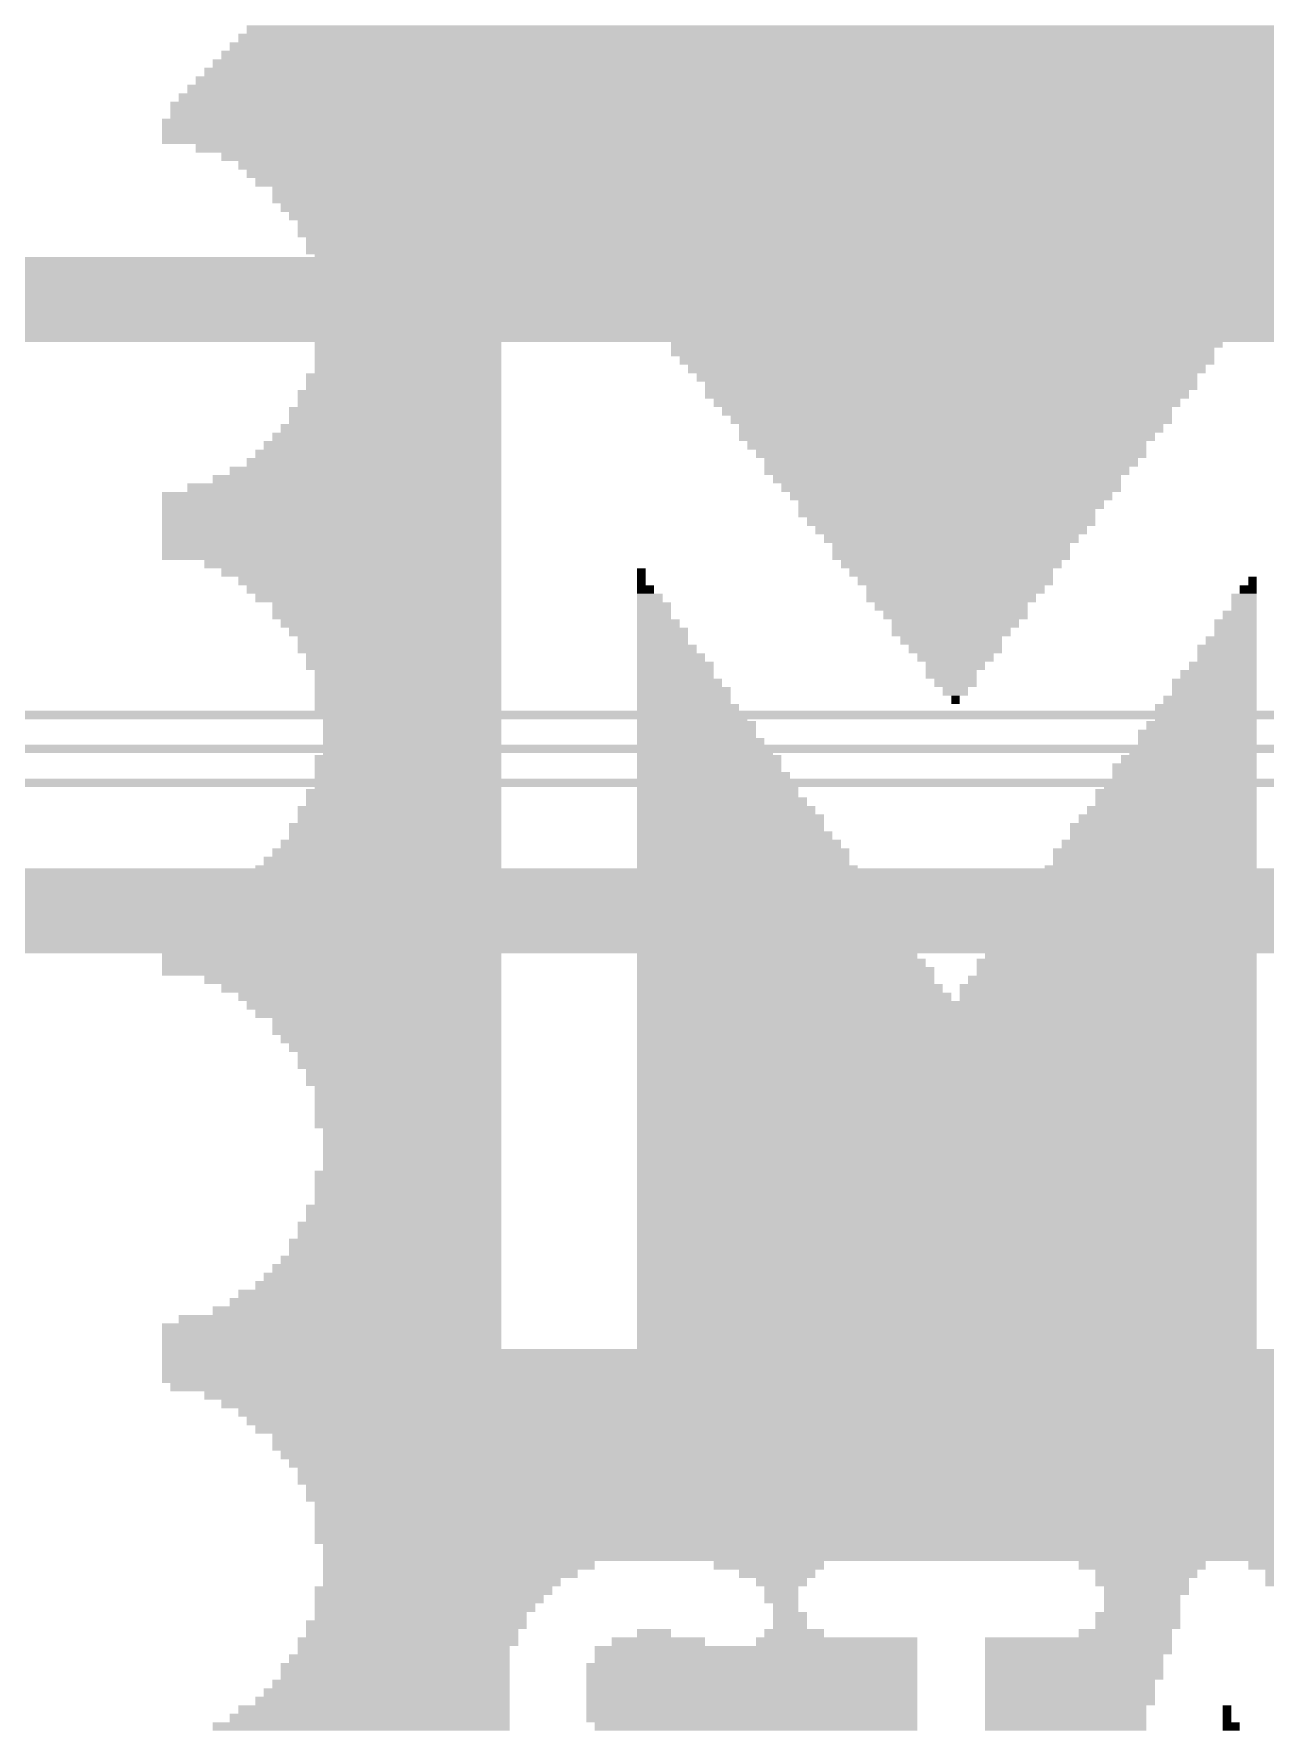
# Model space of a CAD drawing. Header units: millimetres. Extents: x -20.3 to 71.3, y -20.5 to 20.3.
# Drawn here: x 26.63 to 30.31, y 9.1 to 14.16 of the extents above; entities that cross this region are included whole.
import ezdxf

# ---------------------------------------------------------------- set-up
doc = ezdxf.new("R2010")
doc.units = ezdxf.units.MM
doc.layers.add('Top Layer', color=7, linetype='Continuous', true_color=0xff0000)
doc.layers.add('Top Silkscreen Layer', color=7, linetype='Continuous', true_color=0xffcc00)

msp = doc.modelspace()

# ---------------------------------------------------------------- linework, layer by layer
at = {"layer": 'Top Layer'}
for points, const_width in [([(47.1593, 13.361), (21.616, 13.361)], 0.254), ([(40.3599, 12.016), (24.8659, 12.016)], 0.0254), ([(24.8659, 11.5309), (46.0592, 11.5309)], 0.254)]:
    msp.add_lwpolyline(points, dxfattribs=dict(at, const_width=const_width))
at = {"layer": 'Top Layer', "const_width": 0.0254}
msp.add_lwpolyline([(24.8659, 11.9144, -1), (24.8659, 12.1176), (40.3599, 12.1176, -1), (40.3599, 11.9144)], format="xyb", close=True, dxfattribs=at)
at = {"layer": 'Top Silkscreen Layer', "const_width": 0.0254}
for points in [[(27.2395, 14.144), (33.8181, 14.144)], [(27.2395, 14.144), (33.8181, 14.144)], [(27.2649, 14.1694), (33.7927, 14.1694)], [(27.2649, 14.1694), (33.7927, 14.1694)], [(27.1887, 14.0932), (33.8689, 14.0932)], [(27.1887, 14.0932), (33.8689, 14.0932)], [(27.2141, 14.1186), (33.8435, 14.1186)], [(27.2141, 14.1186), (33.8435, 14.1186)], [(27.1379, 14.0424), (33.9197, 14.0424)], [(27.1379, 14.0424), (33.9197, 14.0424)], [(27.1633, 14.0678), (33.8943, 14.0678)], [(27.1633, 14.0678), (33.8943, 14.0678)], [(27.0871, 13.9916), (33.9705, 13.9916)], [(27.0871, 13.9916), (33.9705, 13.9916)], [(27.1125, 14.017), (33.9451, 14.017)], [(27.1125, 14.017), (33.9451, 14.017)], [(27.0363, 13.9408), (34.0213, 13.9408)], [(27.0363, 13.9408), (34.0213, 13.9408)], [(27.0617, 13.9662), (33.9959, 13.9662)], [(27.0617, 13.9662), (33.9959, 13.9662)], [(27.0109, 13.89), (34.0467, 13.89)], [(27.0109, 13.89), (34.0467, 13.89)], [(27.0363, 13.9154), (34.0213, 13.9154)], [(27.0363, 13.9154), (34.0213, 13.9154)], [(27.0109, 13.8646), (34.0467, 13.8646)], [(27.0109, 13.8646), (34.0467, 13.8646)], [(27.0109, 13.8392), (34.0467, 13.8392)], [(27.0109, 13.8392), (34.0467, 13.8392)], [(27.1125, 13.8138), (33.9451, 13.8138)], [(27.1125, 13.8138), (33.9451, 13.8138)], [(27.1887, 13.7884), (33.8689, 13.7884)], [(27.1887, 13.7884), (33.8689, 13.7884)], [(27.2395, 13.763), (33.8181, 13.763)], [(27.2395, 13.763), (33.8181, 13.763)], [(27.2649, 13.7376), (33.7927, 13.7376)], [(27.2649, 13.7376), (33.7927, 13.7376)], [(27.2903, 13.7122), (33.7673, 13.7122)], [(27.2903, 13.7122), (33.7673, 13.7122)], [(27.3411, 13.6868), (33.7165, 13.6868)], [(27.3411, 13.6868), (33.7165, 13.6868)], [(27.3411, 13.6614), (33.7165, 13.6614)], [(27.3411, 13.6614), (33.7165, 13.6614)], [(27.3665, 13.636), (33.6911, 13.636)], [(27.3665, 13.636), (33.6911, 13.636)], [(27.3919, 13.6106), (33.6657, 13.6106)], [(27.3919, 13.6106), (33.6657, 13.6106)], [(27.4173, 13.5852), (33.6403, 13.5852)], [(27.4173, 13.5852), (33.6403, 13.5852)], [(27.4173, 13.5598), (33.6403, 13.5598)], [(27.4173, 13.5598), (33.6403, 13.5598)], [(27.4427, 13.5344), (33.6149, 13.5344)], [(27.4427, 13.5344), (33.6149, 13.5344)], [(27.4427, 13.509), (33.6149, 13.509)], [(27.4427, 13.509), (33.6149, 13.509)], [(27.4681, 13.4836), (33.5895, 13.4836)], [(27.4681, 13.4836), (33.5895, 13.4836)], [(27.4681, 13.4582), (33.5895, 13.4582)], [(27.4681, 13.4582), (33.5895, 13.4582)], [(27.4681, 13.4328), (33.5895, 13.4328)], [(27.4681, 13.4328), (33.5895, 13.4328)], [(27.4681, 13.4074), (33.5895, 13.4074)], [(27.4681, 13.4074), (33.5895, 13.4074)], [(27.4681, 13.382), (33.5895, 13.382)], [(27.4681, 13.382), (33.5895, 13.382)], [(27.4935, 13.3566), (28.0269, 13.3566)], [(27.4935, 13.3566), (28.0269, 13.3566)], [(28.4333, 13.3566), (30.2875, 13.3566)], [(28.4333, 13.3566), (30.2875, 13.3566)], [(27.4935, 13.3312), (28.0269, 13.3312)], [(27.4935, 13.3312), (28.0269, 13.3312)], [(27.4935, 13.3058), (28.0269, 13.3058)], [(27.4935, 13.3058), (28.0269, 13.3058)], [(28.4333, 13.3312), (30.2621, 13.3312)], [(28.4333, 13.3312), (30.2621, 13.3312)], [(28.4587, 13.3058), (30.2367, 13.3058)], [(28.4587, 13.3058), (30.2367, 13.3058)], [(27.4935, 13.2804), (28.0269, 13.2804)], [(27.4935, 13.2804), (28.0269, 13.2804)], [(27.4935, 13.255), (28.0269, 13.255)], [(27.4935, 13.255), (28.0269, 13.255)], [(28.4841, 13.2804), (30.2367, 13.2804)], [(28.4841, 13.2804), (30.2367, 13.2804)], [(28.5095, 13.255), (30.2113, 13.255)], [(28.5095, 13.255), (30.2113, 13.255)], [(27.4681, 13.2296), (28.0269, 13.2296)], [(27.4681, 13.2296), (28.0269, 13.2296)], [(27.4681, 13.2042), (28.0269, 13.2042)], [(27.4681, 13.2042), (28.0269, 13.2042)], [(28.5349, 13.2296), (30.1859, 13.2296)], [(28.5349, 13.2296), (30.1859, 13.2296)], [(28.5349, 13.2042), (30.1605, 13.2042)], [(28.5349, 13.2042), (30.1605, 13.2042)], [(27.4681, 13.1788), (28.0269, 13.1788)], [(27.4681, 13.1788), (28.0269, 13.1788)], [(27.4681, 13.1534), (28.0269, 13.1534)], [(27.4681, 13.1534), (28.0269, 13.1534)], [(28.5603, 13.1788), (30.1605, 13.1788)], [(28.5603, 13.1788), (30.1605, 13.1788)], [(28.5857, 13.1534), (30.1351, 13.1534)], [(28.5857, 13.1534), (30.1351, 13.1534)], [(27.4427, 13.128), (28.0269, 13.128)], [(27.4427, 13.128), (28.0269, 13.128)], [(27.4427, 13.1026), (28.0269, 13.1026)], [(27.4427, 13.1026), (28.0269, 13.1026)], [(28.6111, 13.128), (30.1097, 13.128)], [(28.6111, 13.128), (30.1097, 13.128)], [(28.6365, 13.1026), (30.1097, 13.1026)], [(28.6365, 13.1026), (30.1097, 13.1026)], [(27.4173, 13.0772), (28.0269, 13.0772)], [(27.4173, 13.0772), (28.0269, 13.0772)], [(27.4173, 13.0518), (28.0269, 13.0518)], [(27.4173, 13.0518), (28.0269, 13.0518)], [(28.6365, 13.0772), (30.0843, 13.0772)], [(28.6365, 13.0772), (30.0843, 13.0772)], [(28.6619, 13.0518), (30.0589, 13.0518)], [(28.6619, 13.0518), (30.0589, 13.0518)], [(27.3919, 13.0264), (28.0269, 13.0264)], [(27.3919, 13.0264), (28.0269, 13.0264)], [(27.3919, 13.001), (28.0269, 13.001)], [(27.3919, 13.001), (28.0269, 13.001)], [(28.6873, 13.0264), (30.0335, 13.0264)], [(28.6873, 13.0264), (30.0335, 13.0264)], [(28.7127, 13.001), (30.0335, 13.001)], [(28.7127, 13.001), (30.0335, 13.001)], [(27.3411, 12.9502), (28.0269, 12.9502)], [(27.3411, 12.9502), (28.0269, 12.9502)], [(27.3665, 12.9756), (28.0269, 12.9756)], [(27.3665, 12.9756), (28.0269, 12.9756)], [(28.7381, 12.9756), (30.0081, 12.9756)], [(28.7381, 12.9756), (30.0081, 12.9756)], [(28.7381, 12.9502), (29.9827, 12.9502)], [(28.7381, 12.9502), (29.9827, 12.9502)], [(27.2903, 12.8994), (28.0269, 12.8994)], [(27.2903, 12.8994), (28.0269, 12.8994)], [(27.3157, 12.9248), (28.0269, 12.9248)], [(27.3157, 12.9248), (28.0269, 12.9248)], [(28.7635, 12.9248), (29.9573, 12.9248)], [(28.7635, 12.9248), (29.9573, 12.9248)], [(28.7889, 12.8994), (29.9573, 12.8994)], [(28.7889, 12.8994), (29.9573, 12.8994)], [(27.2141, 12.8486), (28.0269, 12.8486)], [(27.2141, 12.8486), (28.0269, 12.8486)], [(27.2649, 12.874), (28.0269, 12.874)], [(27.2649, 12.874), (28.0269, 12.874)], [(28.8143, 12.874), (29.9319, 12.874)], [(28.8143, 12.874), (29.9319, 12.874)], [(28.8143, 12.8486), (29.9065, 12.8486)], [(28.8143, 12.8486), (29.9065, 12.8486)], [(27.0871, 12.7978), (28.0269, 12.7978)], [(27.0871, 12.7978), (28.0269, 12.7978)], [(27.1633, 12.8232), (28.0269, 12.8232)], [(27.1633, 12.8232), (28.0269, 12.8232)], [(28.8397, 12.8232), (29.8811, 12.8232)], [(28.8397, 12.8232), (29.8811, 12.8232)], [(28.8651, 12.7978), (29.8811, 12.7978)], [(28.8651, 12.7978), (29.8811, 12.7978)], [(27.0109, 12.7724), (28.0269, 12.7724)], [(27.0109, 12.7724), (28.0269, 12.7724)], [(27.0109, 12.747), (28.0269, 12.747)], [(27.0109, 12.747), (28.0269, 12.747)], [(28.8905, 12.7724), (29.8557, 12.7724)], [(28.8905, 12.7724), (29.8557, 12.7724)], [(28.9159, 12.747), (29.8303, 12.747)], [(28.9159, 12.747), (29.8303, 12.747)], [(27.0109, 12.7216), (28.0269, 12.7216)], [(27.0109, 12.7216), (28.0269, 12.7216)], [(27.0109, 12.6962), (28.0269, 12.6962)], [(27.0109, 12.6962), (28.0269, 12.6962)], [(28.9159, 12.7216), (29.8049, 12.7216)], [(28.9159, 12.7216), (29.8049, 12.7216)], [(28.9413, 12.6962), (29.8049, 12.6962)], [(28.9413, 12.6962), (29.8049, 12.6962)], [(27.0109, 12.6708), (28.0269, 12.6708)], [(27.0109, 12.6708), (28.0269, 12.6708)], [(27.0109, 12.6454), (28.0269, 12.6454)], [(27.0109, 12.6454), (28.0269, 12.6454)], [(28.9667, 12.6708), (29.7795, 12.6708)], [(28.9667, 12.6708), (29.7795, 12.6708)], [(28.9921, 12.6454), (29.7541, 12.6454)], [(28.9921, 12.6454), (29.7541, 12.6454)], [(27.0109, 12.62), (28.0269, 12.62)], [(27.0109, 12.62), (28.0269, 12.62)], [(27.0109, 12.5946), (28.0269, 12.5946)], [(27.0109, 12.5946), (28.0269, 12.5946)], [(29.0175, 12.62), (29.7287, 12.62)], [(29.0175, 12.62), (29.7287, 12.62)], [(29.0175, 12.5946), (29.7287, 12.5946)], [(29.0175, 12.5946), (29.7287, 12.5946)], [(27.1379, 12.5692), (28.0269, 12.5692)], [(27.1379, 12.5692), (28.0269, 12.5692)], [(27.1887, 12.5438), (28.0269, 12.5438)], [(27.1887, 12.5438), (28.0269, 12.5438)], [(28.4333, 12.5438), (28.4587, 12.5438)], [(28.4333, 12.5438), (28.4587, 12.5438)], [(29.0429, 12.5692), (29.7033, 12.5692)], [(29.0429, 12.5692), (29.7033, 12.5692)], [(29.0683, 12.5438), (29.6779, 12.5438)], [(29.0683, 12.5438), (29.6779, 12.5438)], [(27.2395, 12.5184), (28.0269, 12.5184)], [(27.2395, 12.5184), (28.0269, 12.5184)], [(27.2649, 12.493), (28.0269, 12.493)], [(27.2649, 12.493), (28.0269, 12.493)], [(28.4333, 12.5184), (28.4587, 12.5184)], [(28.4333, 12.5184), (28.4587, 12.5184)], [(28.4333, 12.493), (28.4841, 12.493)], [(28.4333, 12.493), (28.4841, 12.493)], [(29.0937, 12.5184), (29.6779, 12.5184)], [(29.0937, 12.5184), (29.6779, 12.5184)], [(29.1191, 12.493), (29.6525, 12.493)], [(29.1191, 12.493), (29.6525, 12.493)], [(30.2367, 12.493), (30.2875, 12.493)], [(30.2367, 12.493), (30.2875, 12.493)], [(30.2621, 12.5184), (30.2875, 12.5184)], [(30.2621, 12.5184), (30.2875, 12.5184)], [(27.2903, 12.4676), (28.0269, 12.4676)], [(27.2903, 12.4676), (28.0269, 12.4676)], [(27.3411, 12.4422), (28.0269, 12.4422)], [(27.3411, 12.4422), (28.0269, 12.4422)], [(28.4333, 12.4676), (28.5095, 12.4676)], [(28.4333, 12.4676), (28.5095, 12.4676)], [(28.4333, 12.4422), (28.5349, 12.4422)], [(28.4333, 12.4422), (28.5349, 12.4422)], [(29.1191, 12.4676), (29.6271, 12.4676)], [(29.1191, 12.4676), (29.6271, 12.4676)], [(29.1445, 12.4422), (29.6017, 12.4422)], [(29.1445, 12.4422), (29.6017, 12.4422)], [(30.2113, 12.4676), (30.2875, 12.4676)], [(30.2113, 12.4676), (30.2875, 12.4676)], [(30.2113, 12.4422), (30.2875, 12.4422)], [(30.2113, 12.4422), (30.2875, 12.4422)], [(27.3411, 12.4168), (28.0269, 12.4168)], [(27.3411, 12.4168), (28.0269, 12.4168)], [(27.3665, 12.3914), (28.0269, 12.3914)], [(27.3665, 12.3914), (28.0269, 12.3914)], [(28.4333, 12.4168), (28.5349, 12.4168)], [(28.4333, 12.4168), (28.5349, 12.4168)], [(28.4333, 12.3914), (28.5603, 12.3914)], [(28.4333, 12.3914), (28.5603, 12.3914)], [(29.1699, 12.4168), (29.6017, 12.4168)], [(29.1699, 12.4168), (29.6017, 12.4168)], [(29.1953, 12.3914), (29.5763, 12.3914)], [(29.1953, 12.3914), (29.5763, 12.3914)], [(30.1605, 12.3914), (30.2875, 12.3914)], [(30.1605, 12.3914), (30.2875, 12.3914)], [(30.1859, 12.4168), (30.2875, 12.4168)], [(30.1859, 12.4168), (30.2875, 12.4168)], [(27.3919, 12.366), (28.0269, 12.366)], [(27.3919, 12.366), (28.0269, 12.366)], [(27.4173, 12.3406), (28.0269, 12.3406)], [(27.4173, 12.3406), (28.0269, 12.3406)], [(28.4333, 12.366), (28.5857, 12.366)], [(28.4333, 12.366), (28.5857, 12.366)], [(28.4333, 12.3406), (28.5857, 12.3406)], [(28.4333, 12.3406), (28.5857, 12.3406)], [(29.1953, 12.366), (29.5509, 12.366)], [(29.1953, 12.366), (29.5509, 12.366)], [(29.2207, 12.3406), (29.5255, 12.3406)], [(29.2207, 12.3406), (29.5255, 12.3406)], [(30.1351, 12.3406), (30.2875, 12.3406)], [(30.1351, 12.3406), (30.2875, 12.3406)], [(30.1605, 12.366), (30.2875, 12.366)], [(30.1605, 12.366), (30.2875, 12.366)], [(27.4173, 12.3152), (28.0269, 12.3152)], [(27.4173, 12.3152), (28.0269, 12.3152)], [(27.4427, 12.2898), (28.0269, 12.2898)], [(27.4427, 12.2898), (28.0269, 12.2898)], [(28.4333, 12.3152), (28.6111, 12.3152)], [(28.4333, 12.3152), (28.6111, 12.3152)], [(28.4333, 12.2898), (28.6365, 12.2898)], [(28.4333, 12.2898), (28.6365, 12.2898)], [(29.2461, 12.3152), (29.5255, 12.3152)], [(29.2461, 12.3152), (29.5255, 12.3152)], [(29.2715, 12.2898), (29.5001, 12.2898)], [(29.2715, 12.2898), (29.5001, 12.2898)], [(30.1097, 12.3152), (30.2875, 12.3152)], [(30.1097, 12.3152), (30.2875, 12.3152)], [(30.1097, 12.2898), (30.2875, 12.2898)], [(30.1097, 12.2898), (30.2875, 12.2898)], [(27.4427, 12.2644), (28.0269, 12.2644)], [(27.4427, 12.2644), (28.0269, 12.2644)], [(27.4681, 12.239), (28.0269, 12.239)], [(27.4681, 12.239), (28.0269, 12.239)], [(28.4333, 12.2644), (28.6619, 12.2644)], [(28.4333, 12.2644), (28.6619, 12.2644)], [(28.4333, 12.239), (28.6619, 12.239)], [(28.4333, 12.239), (28.6619, 12.239)], [(29.2969, 12.2644), (29.4747, 12.2644)], [(29.2969, 12.2644), (29.4747, 12.2644)], [(29.2969, 12.239), (29.4493, 12.239)], [(29.2969, 12.239), (29.4493, 12.239)], [(30.0589, 12.239), (30.2875, 12.239)], [(30.0589, 12.239), (30.2875, 12.239)], [(30.0843, 12.2644), (30.2875, 12.2644)], [(30.0843, 12.2644), (30.2875, 12.2644)], [(27.4681, 12.2136), (28.0269, 12.2136)], [(27.4681, 12.2136), (28.0269, 12.2136)], [(27.4681, 12.1882), (28.0269, 12.1882)], [(27.4681, 12.1882), (28.0269, 12.1882)], [(28.4333, 12.2136), (28.6873, 12.2136)], [(28.4333, 12.2136), (28.6873, 12.2136)], [(28.4333, 12.1882), (28.7127, 12.1882)], [(28.4333, 12.1882), (28.7127, 12.1882)], [(29.3223, 12.2136), (29.4493, 12.2136)], [(29.3223, 12.2136), (29.4493, 12.2136)], [(29.3477, 12.1882), (29.4239, 12.1882)], [(29.3477, 12.1882), (29.4239, 12.1882)], [(30.0335, 12.2136), (30.2875, 12.2136)], [(30.0335, 12.2136), (30.2875, 12.2136)], [(30.0335, 12.1882), (30.2875, 12.1882)], [(30.0335, 12.1882), (30.2875, 12.1882)], [(27.4681, 12.1628), (28.0269, 12.1628)], [(27.4681, 12.1628), (28.0269, 12.1628)], [(27.4681, 12.1374), (28.0269, 12.1374)], [(27.4681, 12.1374), (28.0269, 12.1374)], [(28.4333, 12.1628), (28.7127, 12.1628)], [(28.4333, 12.1628), (28.7127, 12.1628)], [(28.4333, 12.1374), (28.7381, 12.1374)], [(28.4333, 12.1374), (28.7381, 12.1374)], [(29.3731, 12.1628), (29.3985, 12.1628)], [(29.3731, 12.1628), (29.3985, 12.1628)], [(29.9827, 12.1374), (30.2875, 12.1374)], [(29.9827, 12.1374), (30.2875, 12.1374)], [(30.0081, 12.1628), (30.2875, 12.1628)], [(30.0081, 12.1628), (30.2875, 12.1628)], [(27.4935, 12.112), (28.0269, 12.112)], [(27.4935, 12.112), (28.0269, 12.112)], [(27.4935, 12.0866), (28.0269, 12.0866)], [(27.4935, 12.0866), (28.0269, 12.0866)], [(28.4333, 12.112), (28.7635, 12.112)], [(28.4333, 12.112), (28.7635, 12.112)], [(28.4333, 12.0866), (28.7889, 12.0866)], [(28.4333, 12.0866), (28.7889, 12.0866)], [(29.9573, 12.0866), (30.2875, 12.0866)], [(29.9573, 12.0866), (30.2875, 12.0866)], [(29.9827, 12.112), (30.2875, 12.112)], [(29.9827, 12.112), (30.2875, 12.112)], [(27.4935, 12.0612), (28.0269, 12.0612)], [(27.4935, 12.0612), (28.0269, 12.0612)], [(27.4935, 12.0358), (28.0269, 12.0358)], [(27.4935, 12.0358), (28.0269, 12.0358)], [(28.4333, 12.0612), (28.7889, 12.0612)], [(28.4333, 12.0612), (28.7889, 12.0612)], [(28.4333, 12.0358), (28.8143, 12.0358)], [(28.4333, 12.0358), (28.8143, 12.0358)], [(29.9319, 12.0612), (30.2875, 12.0612)], [(29.9319, 12.0612), (30.2875, 12.0612)], [(29.9319, 12.0358), (30.2875, 12.0358)], [(29.9319, 12.0358), (30.2875, 12.0358)], [(27.4681, 11.985), (28.0269, 11.985)], [(27.4681, 11.985), (28.0269, 11.985)], [(27.4935, 12.0104), (28.0269, 12.0104)], [(27.4935, 12.0104), (28.0269, 12.0104)], [(28.4333, 12.0104), (28.8397, 12.0104)], [(28.4333, 12.0104), (28.8397, 12.0104)], [(28.4333, 11.985), (28.8651, 11.985)], [(28.4333, 11.985), (28.8651, 11.985)], [(29.8811, 11.985), (30.2875, 11.985)], [(29.8811, 11.985), (30.2875, 11.985)], [(29.9065, 12.0104), (30.2875, 12.0104)], [(29.9065, 12.0104), (30.2875, 12.0104)], [(27.4681, 11.9596), (28.0269, 11.9596)], [(27.4681, 11.9596), (28.0269, 11.9596)], [(27.4681, 11.9342), (28.0269, 11.9342)], [(27.4681, 11.9342), (28.0269, 11.9342)], [(28.4333, 11.9596), (28.8651, 11.9596)], [(28.4333, 11.9596), (28.8651, 11.9596)], [(28.4333, 11.9342), (28.8905, 11.9342)], [(28.4333, 11.9342), (28.8905, 11.9342)], [(29.8557, 11.9596), (30.2875, 11.9596)], [(29.8557, 11.9596), (30.2875, 11.9596)], [(29.8557, 11.9342), (30.2875, 11.9342)], [(29.8557, 11.9342), (30.2875, 11.9342)], [(27.4427, 11.8834), (28.0269, 11.8834)], [(27.4427, 11.8834), (28.0269, 11.8834)], [(27.4681, 11.9088), (28.0269, 11.9088)], [(27.4681, 11.9088), (28.0269, 11.9088)], [(28.4333, 11.9088), (28.9159, 11.9088)], [(28.4333, 11.9088), (28.9159, 11.9088)], [(28.4333, 11.8834), (28.9159, 11.8834)], [(28.4333, 11.8834), (28.9159, 11.8834)], [(29.8049, 11.8834), (30.2875, 11.8834)], [(29.8049, 11.8834), (30.2875, 11.8834)], [(29.8303, 11.9088), (30.2875, 11.9088)], [(29.8303, 11.9088), (30.2875, 11.9088)], [(27.4173, 11.8326), (28.0269, 11.8326)], [(27.4173, 11.8326), (28.0269, 11.8326)], [(27.4427, 11.858), (28.0269, 11.858)], [(27.4427, 11.858), (28.0269, 11.858)], [(28.4333, 11.858), (28.9413, 11.858)], [(28.4333, 11.858), (28.9413, 11.858)], [(28.4333, 11.8326), (28.9667, 11.8326)], [(28.4333, 11.8326), (28.9667, 11.8326)], [(29.7795, 11.8326), (30.2875, 11.8326)], [(29.7795, 11.8326), (30.2875, 11.8326)], [(29.8049, 11.858), (30.2875, 11.858)], [(29.8049, 11.858), (30.2875, 11.858)], [(27.3919, 11.7818), (28.0269, 11.7818)], [(27.3919, 11.7818), (28.0269, 11.7818)], [(27.4173, 11.8072), (28.0269, 11.8072)], [(27.4173, 11.8072), (28.0269, 11.8072)], [(28.4333, 11.8072), (28.9921, 11.8072)], [(28.4333, 11.8072), (28.9921, 11.8072)], [(28.4333, 11.7818), (28.9921, 11.7818)], [(28.4333, 11.7818), (28.9921, 11.7818)], [(29.7287, 11.7818), (30.2875, 11.7818)], [(29.7287, 11.7818), (30.2875, 11.7818)], [(29.7541, 11.8072), (30.2875, 11.8072)], [(29.7541, 11.8072), (30.2875, 11.8072)], [(27.3665, 11.731), (28.0269, 11.731)], [(27.3665, 11.731), (28.0269, 11.731)], [(27.3919, 11.7564), (28.0269, 11.7564)], [(27.3919, 11.7564), (28.0269, 11.7564)], [(28.4333, 11.7564), (29.0175, 11.7564)], [(28.4333, 11.7564), (29.0175, 11.7564)], [(28.4333, 11.731), (29.0429, 11.731)], [(28.4333, 11.731), (29.0429, 11.731)], [(29.7033, 11.731), (30.2875, 11.731)], [(29.7033, 11.731), (30.2875, 11.731)], [(29.7287, 11.7564), (30.2875, 11.7564)], [(29.7287, 11.7564), (30.2875, 11.7564)], [(27.3157, 11.6802), (28.0269, 11.6802)], [(27.3157, 11.6802), (28.0269, 11.6802)], [(27.3411, 11.7056), (28.0269, 11.7056)], [(27.3411, 11.7056), (28.0269, 11.7056)], [(28.4333, 11.7056), (29.0683, 11.7056)], [(28.4333, 11.7056), (29.0683, 11.7056)], [(28.4333, 11.6802), (29.0683, 11.6802)], [(28.4333, 11.6802), (29.0683, 11.6802)], [(29.6779, 11.7056), (30.2875, 11.7056)], [(29.6779, 11.7056), (30.2875, 11.7056)], [(29.6779, 11.6802), (30.2875, 11.6802)], [(29.6779, 11.6802), (30.2875, 11.6802)], [(27.2395, 11.6294), (28.0269, 11.6294)], [(27.2395, 11.6294), (28.0269, 11.6294)], [(27.2903, 11.6548), (28.0269, 11.6548)], [(27.2903, 11.6548), (28.0269, 11.6548)], [(28.4333, 11.6548), (29.0937, 11.6548)], [(28.4333, 11.6548), (29.0937, 11.6548)], [(28.4333, 11.6294), (29.1191, 11.6294)], [(28.4333, 11.6294), (29.1191, 11.6294)], [(29.6271, 11.6294), (30.2875, 11.6294)], [(29.6271, 11.6294), (30.2875, 11.6294)], [(29.6525, 11.6548), (30.2875, 11.6548)], [(29.6525, 11.6548), (30.2875, 11.6548)], [(27.1633, 11.5786), (28.0269, 11.5786)], [(27.1633, 11.5786), (28.0269, 11.5786)], [(27.2141, 11.604), (28.0269, 11.604)], [(27.2141, 11.604), (28.0269, 11.604)], [(28.4333, 11.604), (29.1191, 11.604)], [(28.4333, 11.604), (29.1191, 11.604)], [(28.4333, 11.5786), (29.1445, 11.5786)], [(28.4333, 11.5786), (29.1445, 11.5786)], [(29.6017, 11.5786), (30.2875, 11.5786)], [(29.6017, 11.5786), (30.2875, 11.5786)], [(29.6271, 11.604), (30.2875, 11.604)], [(29.6271, 11.604), (30.2875, 11.604)], [(27.0109, 11.5278), (28.0269, 11.5278)], [(27.0109, 11.5278), (28.0269, 11.5278)], [(27.0871, 11.5532), (28.0269, 11.5532)], [(27.0871, 11.5532), (28.0269, 11.5532)], [(28.4333, 11.5532), (29.1699, 11.5532)], [(28.4333, 11.5532), (29.1699, 11.5532)], [(28.4333, 11.5278), (29.1953, 11.5278)], [(28.4333, 11.5278), (29.1953, 11.5278)], [(29.5509, 11.5278), (30.2875, 11.5278)], [(29.5509, 11.5278), (30.2875, 11.5278)], [(29.5763, 11.5532), (30.2875, 11.5532)], [(29.5763, 11.5532), (30.2875, 11.5532)], [(27.0109, 11.5024), (28.0269, 11.5024)], [(27.0109, 11.5024), (28.0269, 11.5024)], [(27.0109, 11.477), (28.0269, 11.477)], [(27.0109, 11.477), (28.0269, 11.477)], [(28.4333, 11.5024), (29.1953, 11.5024)], [(28.4333, 11.5024), (29.1953, 11.5024)], [(28.4333, 11.477), (29.2207, 11.477)], [(28.4333, 11.477), (29.2207, 11.477)], [(29.5255, 11.477), (30.2875, 11.477)], [(29.5255, 11.477), (30.2875, 11.477)], [(29.5509, 11.5024), (30.2875, 11.5024)], [(29.5509, 11.5024), (30.2875, 11.5024)], [(27.0109, 11.4516), (28.0269, 11.4516)], [(27.0109, 11.4516), (28.0269, 11.4516)], [(27.0109, 11.4262), (28.0269, 11.4262)], [(27.0109, 11.4262), (28.0269, 11.4262)], [(28.4333, 11.4516), (29.2461, 11.4516)], [(28.4333, 11.4516), (29.2461, 11.4516)], [(28.4333, 11.4262), (29.2715, 11.4262)], [(28.4333, 11.4262), (29.2715, 11.4262)], [(29.5001, 11.4516), (30.2875, 11.4516)], [(29.5001, 11.4516), (30.2875, 11.4516)], [(29.5001, 11.4262), (30.2875, 11.4262)], [(29.5001, 11.4262), (30.2875, 11.4262)], [(27.0109, 11.4008), (28.0269, 11.4008)], [(27.0109, 11.4008), (28.0269, 11.4008)], [(27.0109, 11.3754), (28.0269, 11.3754)], [(27.0109, 11.3754), (28.0269, 11.3754)], [(28.4333, 11.4008), (29.2715, 11.4008)], [(28.4333, 11.4008), (29.2715, 11.4008)], [(28.4333, 11.3754), (29.2969, 11.3754)], [(28.4333, 11.3754), (29.2969, 11.3754)], [(29.4493, 11.3754), (30.2875, 11.3754)], [(29.4493, 11.3754), (30.2875, 11.3754)], [(29.4747, 11.4008), (30.2875, 11.4008)], [(29.4747, 11.4008), (30.2875, 11.4008)], [(27.0109, 11.35), (28.0269, 11.35)], [(27.0109, 11.35), (28.0269, 11.35)], [(27.1379, 11.3246), (28.0269, 11.3246)], [(27.1379, 11.3246), (28.0269, 11.3246)], [(28.4333, 11.35), (29.3223, 11.35)], [(28.4333, 11.35), (29.3223, 11.35)], [(28.4333, 11.3246), (29.3223, 11.3246)], [(28.4333, 11.3246), (29.3223, 11.3246)], [(29.4239, 11.3246), (30.2875, 11.3246)], [(29.4239, 11.3246), (30.2875, 11.3246)], [(29.4493, 11.35), (30.2875, 11.35)], [(29.4493, 11.35), (30.2875, 11.35)], [(27.1887, 11.2992), (28.0269, 11.2992)], [(27.1887, 11.2992), (28.0269, 11.2992)], [(27.2395, 11.2738), (28.0269, 11.2738)], [(27.2395, 11.2738), (28.0269, 11.2738)], [(28.4333, 11.2992), (29.3477, 11.2992)], [(28.4333, 11.2992), (29.3477, 11.2992)], [(28.4333, 11.2738), (29.3731, 11.2738)], [(28.4333, 11.2738), (29.3731, 11.2738)], [(29.3985, 11.2992), (30.2875, 11.2992)], [(29.3985, 11.2992), (30.2875, 11.2992)], [(29.3985, 11.2738), (30.2875, 11.2738)], [(29.3985, 11.2738), (30.2875, 11.2738)], [(27.2649, 11.2484), (28.0269, 11.2484)], [(27.2649, 11.2484), (28.0269, 11.2484)], [(27.2903, 11.223), (28.0269, 11.223)], [(27.2903, 11.223), (28.0269, 11.223)], [(28.4333, 11.2484), (30.2875, 11.2484)], [(28.4333, 11.2484), (30.2875, 11.2484)], [(28.4333, 11.223), (30.2875, 11.223)], [(28.4333, 11.223), (30.2875, 11.223)], [(27.3411, 11.1976), (28.0269, 11.1976)], [(27.3411, 11.1976), (28.0269, 11.1976)], [(27.3411, 11.1722), (28.0269, 11.1722)], [(27.3411, 11.1722), (28.0269, 11.1722)], [(28.4333, 11.1976), (30.2875, 11.1976)], [(28.4333, 11.1976), (30.2875, 11.1976)], [(28.4333, 11.1722), (30.2875, 11.1722)], [(28.4333, 11.1722), (30.2875, 11.1722)], [(27.3665, 11.1468), (28.0269, 11.1468)], [(27.3665, 11.1468), (28.0269, 11.1468)], [(27.3919, 11.1214), (28.0269, 11.1214)], [(27.3919, 11.1214), (28.0269, 11.1214)], [(28.4333, 11.1468), (30.2875, 11.1468)], [(28.4333, 11.1468), (30.2875, 11.1468)], [(28.4333, 11.1214), (30.2875, 11.1214)], [(28.4333, 11.1214), (30.2875, 11.1214)], [(27.4173, 11.096), (28.0269, 11.096)], [(27.4173, 11.096), (28.0269, 11.096)], [(27.4173, 11.0706), (28.0269, 11.0706)], [(27.4173, 11.0706), (28.0269, 11.0706)], [(28.4333, 11.096), (30.2875, 11.096)], [(28.4333, 11.096), (30.2875, 11.096)], [(28.4333, 11.0706), (30.2875, 11.0706)], [(28.4333, 11.0706), (30.2875, 11.0706)], [(27.4427, 11.0452), (28.0269, 11.0452)], [(27.4427, 11.0452), (28.0269, 11.0452)], [(27.4427, 11.0198), (28.0269, 11.0198)], [(27.4427, 11.0198), (28.0269, 11.0198)], [(28.4333, 11.0452), (30.2875, 11.0452)], [(28.4333, 11.0452), (30.2875, 11.0452)], [(28.4333, 11.0198), (30.2875, 11.0198)], [(28.4333, 11.0198), (30.2875, 11.0198)], [(27.4681, 10.9944), (28.0269, 10.9944)], [(27.4681, 10.9944), (28.0269, 10.9944)], [(27.4681, 10.969), (28.0269, 10.969)], [(27.4681, 10.969), (28.0269, 10.969)], [(28.4333, 10.9944), (30.2875, 10.9944)], [(28.4333, 10.9944), (30.2875, 10.9944)], [(28.4333, 10.969), (30.2875, 10.969)], [(28.4333, 10.969), (30.2875, 10.969)], [(27.4681, 10.9436), (28.0269, 10.9436)], [(27.4681, 10.9436), (28.0269, 10.9436)], [(27.4681, 10.9182), (28.0269, 10.9182)], [(27.4681, 10.9182), (28.0269, 10.9182)], [(28.4333, 10.9436), (30.2875, 10.9436)], [(28.4333, 10.9436), (30.2875, 10.9436)], [(28.4333, 10.9182), (30.2875, 10.9182)], [(28.4333, 10.9182), (30.2875, 10.9182)], [(27.4681, 10.8928), (28.0269, 10.8928)], [(27.4681, 10.8928), (28.0269, 10.8928)], [(27.4935, 10.8674), (28.0269, 10.8674)], [(27.4935, 10.8674), (28.0269, 10.8674)], [(28.4333, 10.8928), (30.2875, 10.8928)], [(28.4333, 10.8928), (30.2875, 10.8928)], [(28.4333, 10.8674), (30.2875, 10.8674)], [(28.4333, 10.8674), (30.2875, 10.8674)], [(27.4935, 10.842), (28.0269, 10.842)], [(27.4935, 10.842), (28.0269, 10.842)], [(27.4935, 10.8166), (28.0269, 10.8166)], [(27.4935, 10.8166), (28.0269, 10.8166)], [(28.4333, 10.842), (30.2875, 10.842)], [(28.4333, 10.842), (30.2875, 10.842)], [(28.4333, 10.8166), (30.2875, 10.8166)], [(28.4333, 10.8166), (30.2875, 10.8166)], [(27.4935, 10.7912), (28.0269, 10.7912)], [(27.4935, 10.7912), (28.0269, 10.7912)], [(27.4935, 10.7658), (28.0269, 10.7658)], [(27.4935, 10.7658), (28.0269, 10.7658)], [(28.4333, 10.7912), (30.2875, 10.7912)], [(28.4333, 10.7912), (30.2875, 10.7912)], [(28.4333, 10.7658), (30.2875, 10.7658)], [(28.4333, 10.7658), (30.2875, 10.7658)], [(27.4681, 10.7404), (28.0269, 10.7404)], [(27.4681, 10.7404), (28.0269, 10.7404)], [(27.4681, 10.715), (28.0269, 10.715)], [(27.4681, 10.715), (28.0269, 10.715)], [(28.4333, 10.7404), (30.2875, 10.7404)], [(28.4333, 10.7404), (30.2875, 10.7404)], [(28.4333, 10.715), (30.2875, 10.715)], [(28.4333, 10.715), (30.2875, 10.715)], [(27.4681, 10.6896), (28.0269, 10.6896)], [(27.4681, 10.6896), (28.0269, 10.6896)], [(27.4681, 10.6642), (28.0269, 10.6642)], [(27.4681, 10.6642), (28.0269, 10.6642)], [(28.4333, 10.6896), (30.2875, 10.6896)], [(28.4333, 10.6896), (30.2875, 10.6896)], [(28.4333, 10.6642), (30.2875, 10.6642)], [(28.4333, 10.6642), (30.2875, 10.6642)], [(27.4427, 10.6388), (28.0269, 10.6388)], [(27.4427, 10.6388), (28.0269, 10.6388)], [(27.4427, 10.6134), (28.0269, 10.6134)], [(27.4427, 10.6134), (28.0269, 10.6134)], [(28.4333, 10.6388), (30.2875, 10.6388)], [(28.4333, 10.6388), (30.2875, 10.6388)], [(28.4333, 10.6134), (30.2875, 10.6134)], [(28.4333, 10.6134), (30.2875, 10.6134)], [(27.4173, 10.588), (28.0269, 10.588)], [(27.4173, 10.588), (28.0269, 10.588)], [(27.4173, 10.5626), (28.0269, 10.5626)], [(27.4173, 10.5626), (28.0269, 10.5626)], [(28.4333, 10.588), (30.2875, 10.588)], [(28.4333, 10.588), (30.2875, 10.588)], [(28.4333, 10.5626), (30.2875, 10.5626)], [(28.4333, 10.5626), (30.2875, 10.5626)], [(27.3919, 10.5372), (28.0269, 10.5372)], [(27.3919, 10.5372), (28.0269, 10.5372)], [(27.3919, 10.5118), (28.0269, 10.5118)], [(27.3919, 10.5118), (28.0269, 10.5118)], [(28.4333, 10.5372), (30.2875, 10.5372)], [(28.4333, 10.5372), (30.2875, 10.5372)], [(28.4333, 10.5118), (30.2875, 10.5118)], [(28.4333, 10.5118), (30.2875, 10.5118)], [(27.3411, 10.461), (28.0269, 10.461)], [(27.3411, 10.461), (28.0269, 10.461)], [(27.3665, 10.4864), (28.0269, 10.4864)], [(27.3665, 10.4864), (28.0269, 10.4864)], [(28.4333, 10.4864), (30.2875, 10.4864)], [(28.4333, 10.4864), (30.2875, 10.4864)], [(28.4333, 10.461), (30.2875, 10.461)], [(28.4333, 10.461), (30.2875, 10.461)], [(27.2903, 10.4102), (28.0269, 10.4102)], [(27.2903, 10.4102), (28.0269, 10.4102)], [(27.3157, 10.4356), (28.0269, 10.4356)], [(27.3157, 10.4356), (28.0269, 10.4356)], [(28.4333, 10.4356), (30.2875, 10.4356)], [(28.4333, 10.4356), (30.2875, 10.4356)], [(28.4333, 10.4102), (30.2875, 10.4102)], [(28.4333, 10.4102), (30.2875, 10.4102)], [(27.2141, 10.3594), (28.0269, 10.3594)], [(27.2141, 10.3594), (28.0269, 10.3594)], [(27.2395, 10.3848), (28.0269, 10.3848)], [(27.2395, 10.3848), (28.0269, 10.3848)], [(28.4333, 10.3848), (30.2875, 10.3848)], [(28.4333, 10.3848), (30.2875, 10.3848)], [(28.4333, 10.3594), (30.2875, 10.3594)], [(28.4333, 10.3594), (30.2875, 10.3594)], [(27.0617, 10.3086), (28.0269, 10.3086)], [(27.0617, 10.3086), (28.0269, 10.3086)], [(27.1633, 10.334), (28.0269, 10.334)], [(27.1633, 10.334), (28.0269, 10.334)], [(28.4333, 10.334), (30.2875, 10.334)], [(28.4333, 10.334), (30.2875, 10.334)], [(28.4333, 10.3086), (30.2875, 10.3086)], [(28.4333, 10.3086), (30.2875, 10.3086)], [(27.0109, 10.2832), (28.0269, 10.2832)], [(27.0109, 10.2832), (28.0269, 10.2832)], [(27.0109, 10.2578), (28.0269, 10.2578)], [(27.0109, 10.2578), (28.0269, 10.2578)], [(28.4333, 10.2832), (30.2875, 10.2832)], [(28.4333, 10.2832), (30.2875, 10.2832)], [(28.4333, 10.2578), (30.2875, 10.2578)], [(28.4333, 10.2578), (30.2875, 10.2578)], [(27.0109, 10.2324), (28.0269, 10.2324)], [(27.0109, 10.2324), (28.0269, 10.2324)], [(27.0109, 10.207), (34.0467, 10.207)], [(27.0109, 10.207), (34.0467, 10.207)], [(28.4333, 10.2324), (30.2875, 10.2324)], [(28.4333, 10.2324), (30.2875, 10.2324)], [(27.0109, 10.1816), (34.0467, 10.1816)], [(27.0109, 10.1816), (34.0467, 10.1816)], [(27.0109, 10.1562), (34.0467, 10.1562)], [(27.0109, 10.1562), (34.0467, 10.1562)], [(27.0109, 10.1308), (34.0467, 10.1308)], [(27.0109, 10.1308), (34.0467, 10.1308)], [(27.0363, 10.1054), (34.0213, 10.1054)], [(27.0363, 10.1054), (34.0213, 10.1054)], [(27.1379, 10.08), (33.9197, 10.08)], [(27.1379, 10.08), (33.9197, 10.08)], [(27.1887, 10.0546), (33.8689, 10.0546)], [(27.1887, 10.0546), (33.8689, 10.0546)], [(27.2395, 10.0292), (33.8181, 10.0292)], [(27.2395, 10.0292), (33.8181, 10.0292)], [(27.2649, 10.0038), (33.7927, 10.0038)], [(27.2649, 10.0038), (33.7927, 10.0038)], [(27.2903, 9.9784), (33.7673, 9.9784)], [(27.2903, 9.9784), (33.7673, 9.9784)], [(27.3411, 9.953), (33.7165, 9.953)], [(27.3411, 9.953), (33.7165, 9.953)], [(27.3411, 9.9276), (33.7165, 9.9276)], [(27.3411, 9.9276), (33.7165, 9.9276)], [(27.3665, 9.9022), (33.6911, 9.9022)], [(27.3665, 9.9022), (33.6911, 9.9022)], [(27.3919, 9.8768), (33.6657, 9.8768)], [(27.3919, 9.8768), (33.6657, 9.8768)], [(27.4173, 9.8514), (33.6403, 9.8514)], [(27.4173, 9.8514), (33.6403, 9.8514)], [(27.4173, 9.826), (33.6403, 9.826)], [(27.4173, 9.826), (33.6403, 9.826)], [(27.4427, 9.8006), (33.6149, 9.8006)], [(27.4427, 9.8006), (33.6149, 9.8006)], [(27.4427, 9.7752), (33.6149, 9.7752)], [(27.4427, 9.7752), (33.6149, 9.7752)], [(27.4681, 9.7498), (33.5895, 9.7498)], [(27.4681, 9.7498), (33.5895, 9.7498)], [(27.4681, 9.7244), (33.5895, 9.7244)], [(27.4681, 9.7244), (33.5895, 9.7244)], [(27.4681, 9.699), (33.5895, 9.699)], [(27.4681, 9.699), (33.5895, 9.699)], [(27.4681, 9.6736), (30.9479, 9.6736)], [(27.4681, 9.6736), (30.9479, 9.6736)], [(27.4681, 9.6482), (30.9479, 9.6482)], [(27.4681, 9.6482), (30.9479, 9.6482)], [(27.4935, 9.6228), (30.9479, 9.6228)], [(27.4935, 9.6228), (30.9479, 9.6228)], [(27.4935, 9.5974), (30.9479, 9.5974)], [(27.4935, 9.5974), (30.9479, 9.5974)], [(27.4935, 9.572), (28.3063, 9.572)], [(27.4935, 9.572), (28.3063, 9.572)], [(27.4935, 9.5466), (28.2555, 9.5466)], [(27.4935, 9.5466), (28.2555, 9.5466)], [(28.6619, 9.572), (28.9921, 9.572)], [(28.6619, 9.572), (28.9921, 9.572)], [(28.7381, 9.5466), (28.9667, 9.5466)], [(28.7381, 9.5466), (28.9667, 9.5466)], [(29.7541, 9.572), (30.1351, 9.572)], [(29.7541, 9.572), (30.1351, 9.572)], [(29.8049, 9.5466), (30.1097, 9.5466)], [(29.8049, 9.5466), (30.1097, 9.5466)], [(30.2621, 9.572), (30.8463, 9.572)], [(30.2621, 9.572), (30.8463, 9.572)], [(30.3129, 9.5466), (30.8209, 9.5466)], [(30.3129, 9.5466), (30.8209, 9.5466)], [(27.4681, 9.4958), (28.1793, 9.4958)], [(27.4681, 9.4958), (28.1793, 9.4958)], [(27.4935, 9.5212), (28.2047, 9.5212)], [(27.4935, 9.5212), (28.2047, 9.5212)], [(28.7889, 9.5212), (28.9413, 9.5212)], [(28.7889, 9.5212), (28.9413, 9.5212)], [(28.8143, 9.4958), (28.9159, 9.4958)], [(28.8143, 9.4958), (28.9159, 9.4958)], [(29.8049, 9.5212), (30.0843, 9.5212)], [(29.8049, 9.5212), (30.0843, 9.5212)], [(29.8303, 9.4958), (30.0843, 9.4958)], [(29.8303, 9.4958), (30.0843, 9.4958)], [(30.3129, 9.5212), (30.8209, 9.5212)], [(30.3129, 9.5212), (30.8209, 9.5212)], [(27.4681, 9.4704), (28.1539, 9.4704)], [(27.4681, 9.4704), (28.1539, 9.4704)], [(27.4681, 9.445), (28.1285, 9.445)], [(27.4681, 9.445), (28.1285, 9.445)], [(28.8143, 9.4704), (28.9159, 9.4704)], [(28.8143, 9.4704), (28.9159, 9.4704)], [(28.8397, 9.445), (28.9159, 9.445)], [(28.8397, 9.445), (28.9159, 9.445)], [(29.8303, 9.4704), (30.0589, 9.4704)], [(29.8303, 9.4704), (30.0589, 9.4704)], [(29.8303, 9.445), (30.0589, 9.445)], [(29.8303, 9.445), (30.0589, 9.445)], [(27.4427, 9.3942), (28.1031, 9.3942)], [(27.4427, 9.3942), (28.1031, 9.3942)], [(27.4681, 9.4196), (28.1031, 9.4196)], [(27.4681, 9.4196), (28.1031, 9.4196)], [(28.8397, 9.4196), (28.9413, 9.4196)], [(28.8397, 9.4196), (28.9413, 9.4196)], [(28.8397, 9.3942), (28.9413, 9.3942)], [(28.8397, 9.3942), (28.9413, 9.3942)], [(29.8049, 9.4196), (30.0589, 9.4196)], [(29.8049, 9.4196), (30.0589, 9.4196)], [(29.8049, 9.3942), (30.0589, 9.3942)], [(29.8049, 9.3942), (30.0589, 9.3942)], [(27.4173, 9.3434), (28.0777, 9.3434)], [(27.4173, 9.3434), (28.0777, 9.3434)], [(27.4427, 9.3688), (28.0777, 9.3688)], [(27.4427, 9.3688), (28.0777, 9.3688)], [(28.3571, 9.3434), (28.6365, 9.3434)], [(28.3571, 9.3434), (28.6365, 9.3434)], [(28.4333, 9.3688), (28.5349, 9.3688)], [(28.4333, 9.3688), (28.5349, 9.3688)], [(28.7889, 9.3434), (29.2715, 9.3434)], [(28.7889, 9.3434), (29.2715, 9.3434)], [(28.8143, 9.3688), (28.9921, 9.3688)], [(28.8143, 9.3688), (28.9921, 9.3688)], [(29.4747, 9.3434), (30.0335, 9.3434)], [(29.4747, 9.3434), (30.0335, 9.3434)], [(29.7541, 9.3688), (30.0335, 9.3688)], [(29.7541, 9.3688), (30.0335, 9.3688)], [(27.3919, 9.2926), (28.0523, 9.2926)], [(27.3919, 9.2926), (28.0523, 9.2926)], [(27.4173, 9.318), (28.0523, 9.318)], [(27.4173, 9.318), (28.0523, 9.318)], [(28.3063, 9.318), (29.2715, 9.318)], [(28.3063, 9.318), (29.2715, 9.318)], [(28.3063, 9.2926), (29.2715, 9.2926)], [(28.3063, 9.2926), (29.2715, 9.2926)], [(29.4747, 9.318), (30.0335, 9.318)], [(29.4747, 9.318), (30.0335, 9.318)], [(29.4747, 9.2926), (30.0081, 9.2926)], [(29.4747, 9.2926), (30.0081, 9.2926)], [(27.3665, 9.2672), (28.0523, 9.2672)], [(27.3665, 9.2672), (28.0523, 9.2672)], [(27.3665, 9.2418), (28.0523, 9.2418)], [(27.3665, 9.2418), (28.0523, 9.2418)], [(28.2809, 9.2672), (29.2715, 9.2672)], [(28.2809, 9.2672), (29.2715, 9.2672)], [(28.2809, 9.2418), (29.2715, 9.2418)], [(28.2809, 9.2418), (29.2715, 9.2418)], [(29.4747, 9.2672), (30.0081, 9.2672)], [(29.4747, 9.2672), (30.0081, 9.2672)], [(29.4747, 9.2418), (30.0081, 9.2418)], [(29.4747, 9.2418), (30.0081, 9.2418)], [(27.3157, 9.191), (28.0523, 9.191)], [(27.3157, 9.191), (28.0523, 9.191)], [(27.3411, 9.2164), (28.0523, 9.2164)], [(27.3411, 9.2164), (28.0523, 9.2164)], [(28.2809, 9.2164), (29.2715, 9.2164)], [(28.2809, 9.2164), (29.2715, 9.2164)], [(28.2809, 9.191), (29.2715, 9.191)], [(28.2809, 9.191), (29.2715, 9.191)], [(29.4747, 9.2164), (29.9827, 9.2164)], [(29.4747, 9.2164), (29.9827, 9.2164)], [(29.4747, 9.191), (29.9827, 9.191)], [(29.4747, 9.191), (29.9827, 9.191)], [(27.2395, 9.1402), (28.0523, 9.1402)], [(27.2395, 9.1402), (28.0523, 9.1402)], [(27.2903, 9.1656), (28.0523, 9.1656)], [(27.2903, 9.1656), (28.0523, 9.1656)], [(28.2809, 9.1656), (29.2715, 9.1656)], [(28.2809, 9.1656), (29.2715, 9.1656)], [(28.2809, 9.1402), (29.2715, 9.1402)], [(28.2809, 9.1402), (29.2715, 9.1402)], [(29.4747, 9.1656), (29.9827, 9.1656)], [(29.4747, 9.1656), (29.9827, 9.1656)], [(29.4747, 9.1402), (29.9573, 9.1402)], [(29.4747, 9.1402), (29.9573, 9.1402)], [(30.1859, 9.1402), (30.2113, 9.1402)], [(30.1859, 9.1402), (30.2113, 9.1402)], [(27.1633, 9.0894), (28.0523, 9.0894)], [(27.1633, 9.0894), (28.0523, 9.0894)], [(27.2141, 9.1148), (28.0523, 9.1148)], [(27.2141, 9.1148), (28.0523, 9.1148)], [(28.2809, 9.1148), (29.2715, 9.1148)], [(28.2809, 9.1148), (29.2715, 9.1148)], [(28.3063, 9.0894), (29.2715, 9.0894)], [(28.3063, 9.0894), (29.2715, 9.0894)], [(29.4747, 9.1148), (29.9573, 9.1148)], [(29.4747, 9.1148), (29.9573, 9.1148)], [(29.4747, 9.0894), (29.9573, 9.0894)], [(29.4747, 9.0894), (29.9573, 9.0894)], [(30.1859, 9.1148), (30.2113, 9.1148)], [(30.1859, 9.1148), (30.2113, 9.1148)], [(30.1859, 9.0894), (30.2367, 9.0894)], [(30.1859, 9.0894), (30.2367, 9.0894)]]:
    msp.add_lwpolyline(points, dxfattribs=at)

doc.saveas('drawing.dxf')
